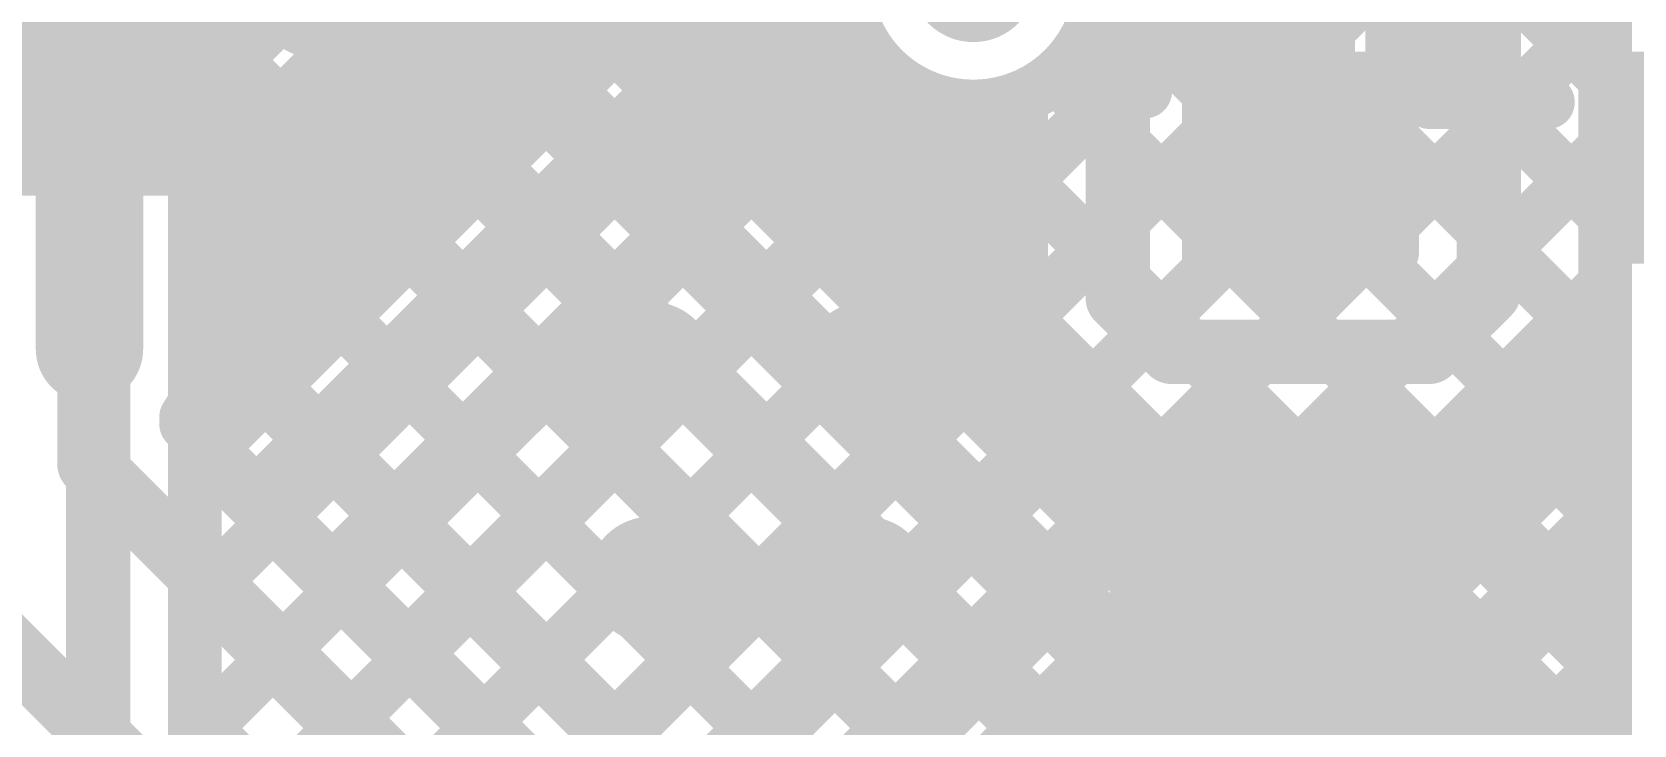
# Model space of a CAD drawing. Header units: millimetres. Extents: x -0.33 to 3.26, y -0.12 to 2.83.
# Drawn here: x 0.6867 to 0.985, y 1.536 to 1.6651 of the extents above; entities that cross this region are included whole.
import ezdxf

# ---------------------------------------------------------------- set-up
doc = ezdxf.new("R2010")
doc.units = ezdxf.units.MM
doc.header["$MEASUREMENT"] = 0
for name, color, linetype in [('BottomLayer', 5, 'Continuous'), ('BottomOverlay', 54, 'Continuous'), ('BottomPaste', 16, 'Continuous'), ('BottomSolder', 6, 'Continuous'), ('TopLayer', 1, 'Continuous'), ('ViaHoleLayer', 16, 'Continuous')]:
    doc.layers.add(name, color=color, linetype=linetype)
doc.styles.add('Arial', font='', dxfattribs={"height": 0.2})
doc.styles.get('Arial').set_extended_font_data('Arial')

# ---------------------------------------------------------------- blocks, each defined once
blk = doc.blocks.new('SOT23_3_B_150')
at = {"layer": 'BottomLayer'}
for points in [[(-0.02166, 0.02657), (-0.05316, 0.02657), (-0.05316, 0.05807), (-0.02166, 0.05807)], [(0.05314, 0.02657), (0.02165, 0.02657), (0.02165, 0.05807), (0.05314, 0.05807)], [(0.01574, -0.05807), (-0.01575, -0.05807), (-0.01575, -0.02657), (0.01574, -0.02657)]]:
    blk.add_hatch(color=5, dxfattribs=at).paths.add_polyline_path(points)
at = {"layer": 'BottomPaste'}
for points in [[(-0.02166, 0.02657), (-0.05316, 0.02657), (-0.05316, 0.05807), (-0.02166, 0.05807)], [(0.05314, 0.02657), (0.02165, 0.02657), (0.02165, 0.05807), (0.05314, 0.05807)], [(0.01574, -0.05807), (-0.01575, -0.05807), (-0.01575, -0.02657), (0.01574, -0.02657)]]:
    blk.add_hatch(color=16, dxfattribs=at).paths.add_polyline_path(points)
at = {"layer": 'BottomSolder'}
for points in [[(-0.01766, 0.02257), (-0.05716, 0.02257), (-0.05716, 0.06207), (-0.01766, 0.06207)], [(0.05714, 0.02257), (0.01765, 0.02257), (0.01765, 0.06207), (0.05714, 0.06207)], [(0.01974, -0.06207), (-0.01975, -0.06207), (-0.01975, -0.02257), (0.01974, -0.02257)]]:
    blk.add_hatch(color=6, dxfattribs=at).paths.add_polyline_path(points)
at = {"layer": 'BottomOverlay'}
for points, const_width in [([(-0.06409, 0.068, 1), (-0.07393, 0.068, 1)], 0.00984), ([(-0.07639, 0.068, 1), (-0.07147, 0.068, 1)], 0.00492), ([(-0.06655, 0.068, 1), (-0.06162, 0.068, 1)], 0.00492), ([(-0.01351, 0.032, 1), (-0.00851, 0.032, 1)], 0.005), ([(0.00849, 0.032, 1), (0.01349, 0.032, 1)], 0.005), ([(-0.06651, 0.03, 1), (-0.06151, 0.03, 1)], 0.005), ([(0.06149, 0.03, 1), (0.06649, 0.03, 1)], 0.005), ([(0.02649, -0.031, 1), (0.03149, -0.031, 1)], 0.005), ([(0.06149, -0.031, 1), (0.06649, -0.031, 1)], 0.005), ([(0.06149, -0.031, 1), (0.06649, -0.031, 1)], 0.005), ([(-0.06651, -0.032, 1), (-0.06151, -0.032, 1)], 0.005), ([(-0.06651, -0.032, 1), (-0.06151, -0.032, 1)], 0.005), ([(-0.03151, -0.032, 1), (-0.02651, -0.032, 1)], 0.005)]:
    blk.add_lwpolyline(points, format="xyb", close=True, dxfattribs=dict(at, const_width=const_width))
at = {"layer": 'BottomOverlay', "const_width": 0.01}
for points in [[(0.01099, 0.032), (-0.01101, 0.032)], [(-0.06401, 0.03), (-0.06401, -0.032)], [(0.06399, 0.03), (0.06399, -0.031)], [(0.06399, -0.031), (0.02899, -0.031)], [(-0.02901, -0.032), (-0.06401, -0.032)]]:
    blk.add_lwpolyline(points, dxfattribs=at)
blk = doc.blocks.new('SOT23_3_B_156')
at = {"layer": 'BottomLayer'}
for points in [[(-0.02166, 0.02657), (-0.05316, 0.02657), (-0.05316, 0.05807), (-0.02166, 0.05807)], [(0.05314, 0.02657), (0.02165, 0.02657), (0.02165, 0.05807), (0.05314, 0.05807)], [(0.01574, -0.05807), (-0.01575, -0.05807), (-0.01575, -0.02657), (0.01574, -0.02657)]]:
    blk.add_hatch(color=5, dxfattribs=at).paths.add_polyline_path(points)
at = {"layer": 'BottomPaste'}
for points in [[(-0.02166, 0.02657), (-0.05316, 0.02657), (-0.05316, 0.05807), (-0.02166, 0.05807)], [(0.05314, 0.02657), (0.02165, 0.02657), (0.02165, 0.05807), (0.05314, 0.05807)], [(0.01574, -0.05807), (-0.01575, -0.05807), (-0.01575, -0.02657), (0.01574, -0.02657)]]:
    blk.add_hatch(color=16, dxfattribs=at).paths.add_polyline_path(points)
at = {"layer": 'BottomSolder'}
for points in [[(-0.01766, 0.02257), (-0.05716, 0.02257), (-0.05716, 0.06207), (-0.01766, 0.06207)], [(0.05714, 0.02257), (0.01765, 0.02257), (0.01765, 0.06207), (0.05714, 0.06207)], [(0.01974, -0.06207), (-0.01975, -0.06207), (-0.01975, -0.02257), (0.01974, -0.02257)]]:
    blk.add_hatch(color=6, dxfattribs=at).paths.add_polyline_path(points)
at = {"layer": 'BottomOverlay'}
for points, const_width in [([(-0.06409, 0.068, 1), (-0.07393, 0.068, 1)], 0.00984), ([(-0.07639, 0.068, 1), (-0.07147, 0.068, 1)], 0.00492), ([(-0.06655, 0.068, 1), (-0.06162, 0.068, 1)], 0.00492), ([(-0.01351, 0.032, 1), (-0.00851, 0.032, 1)], 0.005), ([(0.00849, 0.032, 1), (0.01349, 0.032, 1)], 0.005), ([(-0.06651, 0.03, 1), (-0.06151, 0.03, 1)], 0.005), ([(0.06149, 0.03, 1), (0.06649, 0.03, 1)], 0.005), ([(0.02649, -0.031, 1), (0.03149, -0.031, 1)], 0.005), ([(0.06149, -0.031, 1), (0.06649, -0.031, 1)], 0.005), ([(0.06149, -0.031, 1), (0.06649, -0.031, 1)], 0.005), ([(-0.06651, -0.032, 1), (-0.06151, -0.032, 1)], 0.005), ([(-0.06651, -0.032, 1), (-0.06151, -0.032, 1)], 0.005), ([(-0.03151, -0.032, 1), (-0.02651, -0.032, 1)], 0.005)]:
    blk.add_lwpolyline(points, format="xyb", close=True, dxfattribs=dict(at, const_width=const_width))
at = {"layer": 'BottomOverlay', "const_width": 0.01}
for points in [[(0.01099, 0.032), (-0.01101, 0.032)], [(-0.06401, 0.03), (-0.06401, -0.032)], [(0.06399, 0.03), (0.06399, -0.031)], [(0.06399, -0.031), (0.02899, -0.031)], [(-0.02901, -0.032), (-0.06401, -0.032)]]:
    blk.add_lwpolyline(points, dxfattribs=at)

msp = doc.modelspace()

# ---------------------------------------------------------------- hatches: boundary and pattern name
at = {"layer": 'BottomLayer'}
h = msp.add_hatch(color=5, dxfattribs=at)
edge = h.paths.add_edge_path()
edge.add_arc((0.862, 1.675), 0.01181, 0, 360)
h = msp.add_hatch(color=5, dxfattribs=at)
edge = h.paths.add_edge_path()
edge.add_arc((0.802, 1.642), 0.01181, 0, 360)
h = msp.add_hatch(color=5, dxfattribs=at)
edge = h.paths.add_edge_path()
edge.add_arc((0.842, 1.643), 0.01181, 0, 360)
h = msp.add_hatch(color=5, dxfattribs=at)
edge = h.paths.add_edge_path()
edge.add_arc((0.802, 1.603), 0.01181, 0, 360)
h = msp.add_hatch(color=5, dxfattribs=at)
edge = h.paths.add_edge_path()
edge.add_arc((0.842, 1.603), 0.01181, 0, 360)
h = msp.add_hatch(color=5, dxfattribs=at)
edge = h.paths.add_edge_path()
edge.add_arc((0.939, 1.564), 0.01181, 0, 360)
h = msp.add_hatch(color=5, dxfattribs=at)
edge = h.paths.add_edge_path()
edge.add_arc((0.802, 1.563), 0.01181, 0, 360)
h = msp.add_hatch(color=5, dxfattribs=at)
edge = h.paths.add_edge_path()
edge.add_arc((0.842, 1.563), 0.01181, 0, 360)
h = msp.add_hatch(color=5, dxfattribs=at)
edge = h.paths.add_edge_path()
edge.add_arc((0.899, 1.563), 0.01181, 0, 360)
at = {"layer": 'TopLayer'}
h = msp.add_hatch(color=1, dxfattribs=at)
edge = h.paths.add_edge_path()
edge.add_arc((0.862, 1.675), 0.01181, 0, 360)
h = msp.add_hatch(color=1, dxfattribs=at)
edge = h.paths.add_edge_path()
edge.add_arc((0.802, 1.642), 0.01181, 0, 360)
h = msp.add_hatch(color=1, dxfattribs=at)
edge = h.paths.add_edge_path()
edge.add_arc((0.842, 1.643), 0.01181, 0, 360)
h = msp.add_hatch(color=1, dxfattribs=at)
edge = h.paths.add_edge_path()
edge.add_arc((0.802, 1.603), 0.01181, 0, 360)
h = msp.add_hatch(color=1, dxfattribs=at)
edge = h.paths.add_edge_path()
edge.add_arc((0.842, 1.603), 0.01181, 0, 360)
h = msp.add_hatch(color=1, dxfattribs=at)
edge = h.paths.add_edge_path()
edge.add_arc((0.939, 1.564), 0.01181, 0, 360)
h = msp.add_hatch(color=1, dxfattribs=at)
edge = h.paths.add_edge_path()
edge.add_arc((0.802, 1.563), 0.01181, 0, 360)
h = msp.add_hatch(color=1, dxfattribs=at)
edge = h.paths.add_edge_path()
edge.add_arc((0.842, 1.563), 0.01181, 0, 360)
h = msp.add_hatch(color=1, dxfattribs=at)
edge = h.paths.add_edge_path()
edge.add_arc((0.899, 1.563), 0.01181, 0, 360)
at = {"layer": 'ViaHoleLayer'}
h = msp.add_hatch(color=16, dxfattribs=at)
edge = h.paths.add_edge_path()
edge.add_arc((0.802, 1.642), 0.00787, 0, 360)
h = msp.add_hatch(color=16, dxfattribs=at)
edge = h.paths.add_edge_path()
edge.add_arc((0.842, 1.643), 0.00787, 0, 360)
h = msp.add_hatch(color=16, dxfattribs=at)
edge = h.paths.add_edge_path()
edge.add_arc((0.802, 1.603), 0.00787, 0, 360)
h = msp.add_hatch(color=16, dxfattribs=at)
edge = h.paths.add_edge_path()
edge.add_arc((0.842, 1.603), 0.00787, 0, 360)
h = msp.add_hatch(color=16, dxfattribs=at)
edge = h.paths.add_edge_path()
edge.add_arc((0.802, 1.563), 0.00787, 0, 360)
h = msp.add_hatch(color=16, dxfattribs=at)
edge = h.paths.add_edge_path()
edge.add_arc((0.842, 1.563), 0.00787, 0, 360)
h = msp.add_hatch(color=16, dxfattribs=at)
edge = h.paths.add_edge_path()
edge.add_arc((0.899, 1.563), 0.00787, 0, 360)
h = msp.add_hatch(color=16, dxfattribs=at)
edge = h.paths.add_edge_path()
edge.add_arc((0.939, 1.564), 0.00787, 0, 360)

# ---------------------------------------------------------------- linework, layer by layer
at = {"layer": 'BottomLayer'}
for points, const_width in [([(0.72515, 1.66053), (0.85709, 1.79247)], 0.01), ([(0.6974, 1.65435), (0.6974, 1.77635)], 0.02), ([(0.72515, 1.77233), (0.87091, 1.62656)], 0.01), ([(0.9206, 1.64168), (0.9206, 1.76368)], 0.025), ([(0.72059, 1.74861), (0.97137, 1.49782)], 0.01), ([(0.72515, 1.63225), (0.83862, 1.74571)], 0.01), ([(0.88891, 1.6155), (0.88891, 1.7315)], 0.012), ([(0.90691, 1.6235), (0.90691, 1.7315)], 0.01), ([(0.95801, 1.61659), (0.95801, 1.72632)], 0.012), ([(0.7194, 1.72151), (0.95723, 1.48368)], 0.01), ([(0.71679, 1.5956), (0.83862, 1.71743)], 0.01), ([(0.94001, 1.62405), (0.94001, 1.69857)], 0.01), ([(0.7194, 1.69322), (0.94308, 1.46954)], 0.01), ([(0.72846, 1.57899), (0.83862, 1.68915)], 0.01), ([(0.72515, 1.62661), (0.72515, 1.6821)], 0.01), ([(0.90691, 1.6443), (0.94001, 1.6774)], 0.01), ([(0.90691, 1.67542), (0.94001, 1.64232)], 0.01), ([(0.74261, 1.56485), (0.84119, 1.66343)], 0.01), ([(0.6974, 1.606), (0.6974, 1.65435)], 0.02), ([(0.72515, 1.65919), (0.92485, 1.45949)], 0.01), ([(0.75675, 1.55071), (0.85763, 1.65159)], 0.01), ([(0.87091, 1.6155), (0.87091, 1.65292)], 0.01), ([(0.91439, 1.6235), (0.94001, 1.64911)], 0.01), ([(0.90691, 1.64713), (0.93054, 1.6235)], 0.01), ([(0.77089, 1.53657), (0.87091, 1.63659)], 0.01), ([(0.71951, 1.62661), (0.72515, 1.63225)], 0.01), ([(0.72515, 1.6309), (0.91743, 1.43863)], 0.01), ([(0.7194, 1.62661), (0.72515, 1.62661)], 0.01), ([(0.7194, 1.606), (0.7194, 1.62661)], 0.01), ([(0.90691, 1.6235), (0.93946, 1.6235)], 0.01), ([(0.88891, 1.6155), (0.89891, 1.6055)], 0.012), ([(0.94691, 1.6055), (0.95801, 1.61659)], 0.012), ([(0.97741, 1.50386), (0.97741, 1.61393)], 0.01), ([(0.78503, 1.52242), (0.87199, 1.60938)], 0.01), ([(0.6974, 1.5846), (0.6974, 1.606)], 0.012), ([(0.7194, 1.60837), (0.90777, 1.42)], 0.01), ([(0.89891, 1.6055), (0.94691, 1.6055)], 0.012), ([(0.974, 1.60833), (0.97741, 1.60492)], 0.01), ([(0.95966, 1.5928), (0.97071, 1.60384)], 0.01), ([(0.8416, 1.46586), (0.97741, 1.60166)], 0.01), ([(0.87621, 1.60275), (0.88616, 1.5928)], 0.01), ([(0.7154, 1.59205), (0.88746, 1.42)], 0.01), ([(0.79917, 1.50828), (0.88492, 1.59403)], 0.01), ([(0.96046, 1.59359), (0.97741, 1.57664)], 0.01), ([(0.647, 1.586), (0.871, 1.362)], 0.012), ([(0.6974, 1.5846), (0.88, 1.402)], 0.012), ([(0.81332, 1.49414), (0.90668, 1.5875)], 0.01), ([(0.82746, 1.48), (0.93496, 1.5875)], 0.01), ([(0.89891, 1.5875), (0.94691, 1.5875)], 0.01), ([(0.90998, 1.5875), (0.97741, 1.52007)], 0.01), ([(0.93826, 1.5875), (0.97741, 1.54835)], 0.01), ([(0.85574, 1.45171), (0.97741, 1.57338)], 0.01), ([(0.86988, 1.43757), (0.97741, 1.54509)], 0.01)]:
    msp.add_lwpolyline(points, dxfattribs=dict(at, const_width=const_width))
at = {"layer": 'BottomLayer', "const_width": 0.01}
for points in [[(0.87091, 1.65292, -0.65497), (0.83976, 1.6835)], [(0.87618, 1.60277, -0.198912), (0.87091, 1.6155)], [(0.87621, 1.60275, -0.199396), (0.87091, 1.6155)], [(0.97581, 1.61393, -0.16103), (0.97071, 1.60384)], [(0.97581, 1.61393, -0.160552), (0.97073, 1.60387)], [(0.7194, 1.606, -0.154347), (0.7154, 1.59335)], [(0.89891, 1.5875, -0.199396), (0.88616, 1.5928)], [(0.89891, 1.5875, -0.198912), (0.88618, 1.59277)], [(0.95966, 1.5928, -0.199396), (0.94691, 1.5875)], [(0.95964, 1.59277, -0.198912), (0.94691, 1.5875)]]:
    msp.add_lwpolyline(points, format="xyb", dxfattribs=at)
at = {"layer": 'BottomLayer'}
for points, const_width in [([(0.83869, 1.66343, 1), (0.84369, 1.66343, 1)], 0.005), ([(0.72265, 1.66053, 1), (0.72765, 1.66053, 1)], 0.005), ([(0.6924, 1.65435, 1), (0.7024, 1.65435, 1)], 0.01), ([(0.6924, 1.65435, 1), (0.7024, 1.65435, 1)], 0.01), ([(0.72265, 1.65919, 1), (0.72765, 1.65919, 1)], 0.005), ([(0.85513, 1.65159, 1), (0.86013, 1.65159, 1)], 0.005), ([(0.86841, 1.65292, 1), (0.87341, 1.65292, 1)], 0.005), ([(0.86841, 1.65292, 1), (0.87341, 1.65292, 1)], 0.005), ([(0.91435, 1.64168, 1), (0.92685, 1.64168, 1)], 0.0125), ([(0.93751, 1.64911, 1), (0.94251, 1.64911, 1)], 0.005), ([(0.90441, 1.64713, 1), (0.90941, 1.64713, 1)], 0.005), ([(0.90441, 1.6443, 1), (0.90941, 1.6443, 1)], 0.005), ([(0.93751, 1.64232, 1), (0.94251, 1.64232, 1)], 0.005), ([(0.86841, 1.63659, 1), (0.87341, 1.63659, 1)], 0.005), ([(0.72265, 1.63225, 1), (0.72765, 1.63225, 1)], 0.005), ([(0.72265, 1.63225, 1), (0.72765, 1.63225, 1)], 0.005), ([(0.72265, 1.6309, 1), (0.72765, 1.6309, 1)], 0.005), ([(0.7169, 1.62661, 1), (0.7219, 1.62661, 1)], 0.005), ([(0.7169, 1.62661, 1), (0.7219, 1.62661, 1)], 0.005), ([(0.71701, 1.62661, 1), (0.72201, 1.62661, 1)], 0.005), ([(0.72265, 1.62661, 1), (0.72765, 1.62661, 1)], 0.005), ([(0.72265, 1.62661, 1), (0.72765, 1.62661, 1)], 0.005), ([(0.86841, 1.62656, 1), (0.87341, 1.62656, 1)], 0.005), ([(0.93751, 1.62405, 1), (0.94251, 1.62405, 1)], 0.005), ([(0.90441, 1.6235, 1), (0.90941, 1.6235, 1)], 0.005), ([(0.90441, 1.6235, 1), (0.90941, 1.6235, 1)], 0.005), ([(0.91189, 1.6235, 1), (0.91689, 1.6235, 1)], 0.005), ([(0.92804, 1.6235, 1), (0.93304, 1.6235, 1)], 0.005), ([(0.93696, 1.6235, 1), (0.94196, 1.6235, 1)], 0.005), ([(0.86841, 1.6155, 1), (0.87341, 1.6155, 1)], 0.005), ([(0.86841, 1.6155, 1), (0.87341, 1.6155, 1)], 0.005), ([(0.86841, 1.6155, 1), (0.87341, 1.6155, 1)], 0.005), ([(0.88591, 1.6155, 1), (0.89191, 1.6155, 1)], 0.006), ([(0.88591, 1.6155, 1), (0.89191, 1.6155, 1)], 0.006), ([(0.95501, 1.61659, 1), (0.96101, 1.61659, 1)], 0.006), ([(0.95501, 1.61659, 1), (0.96101, 1.61659, 1)], 0.006), ([(0.97331, 1.61393, 1), (0.97831, 1.61393, 1)], 0.005), ([(0.97331, 1.61393, 1), (0.97831, 1.61393, 1)], 0.005), ([(0.97491, 1.61393, 1), (0.97991, 1.61393, 1)], 0.005), ([(0.6924, 1.606, 1), (0.7024, 1.606, 1)], 0.01), ([(0.86949, 1.60938, 1), (0.87449, 1.60938, 1)], 0.005), ([(0.6944, 1.606, 1), (0.7004, 1.606, 1)], 0.006), ([(0.7169, 1.60837, 1), (0.7219, 1.60837, 1)], 0.005), ([(0.89591, 1.6055, 1), (0.90191, 1.6055, 1)], 0.006), ([(0.89591, 1.6055, 1), (0.90191, 1.6055, 1)], 0.006), ([(0.94391, 1.6055, 1), (0.94991, 1.6055, 1)], 0.006), ([(0.94391, 1.6055, 1), (0.94991, 1.6055, 1)], 0.006), ([(0.9715, 1.60833, 1), (0.9765, 1.60833, 1)], 0.005), ([(0.7169, 1.606, 1), (0.7219, 1.606, 1)], 0.005), ([(0.7169, 1.606, 1), (0.7219, 1.606, 1)], 0.005), ([(0.96821, 1.60384, 1), (0.97321, 1.60384, 1)], 0.005), ([(0.96821, 1.60384, 1), (0.97321, 1.60384, 1)], 0.005), ([(0.96823, 1.60387, 1), (0.97323, 1.60387, 1)], 0.005), ([(0.97491, 1.60492, 1), (0.97991, 1.60492, 1)], 0.005), ([(0.87368, 1.60277, 1), (0.87868, 1.60277, 1)], 0.005), ([(0.87371, 1.60275, 1), (0.87871, 1.60275, 1)], 0.005), ([(0.87371, 1.60275, 1), (0.87871, 1.60275, 1)], 0.005), ([(0.97491, 1.60166, 1), (0.97991, 1.60166, 1)], 0.005), ([(0.71429, 1.5956, 1), (0.71929, 1.5956, 1)], 0.005), ([(0.7129, 1.59335, 1), (0.7179, 1.59335, 1)], 0.005), ([(0.7129, 1.59205, 1), (0.7179, 1.59205, 1)], 0.005), ([(0.88242, 1.59403, 1), (0.88742, 1.59403, 1)], 0.005), ([(0.88366, 1.5928, 1), (0.88866, 1.5928, 1)], 0.005), ([(0.88366, 1.5928, 1), (0.88866, 1.5928, 1)], 0.005), ([(0.88368, 1.59277, 1), (0.88868, 1.59277, 1)], 0.005), ([(0.95714, 1.59277, 1), (0.96214, 1.59277, 1)], 0.005), ([(0.95716, 1.5928, 1), (0.96216, 1.5928, 1)], 0.005), ([(0.95716, 1.5928, 1), (0.96216, 1.5928, 1)], 0.005), ([(0.95796, 1.59359, 1), (0.96296, 1.59359, 1)], 0.005), ([(0.6944, 1.5846, 1), (0.7004, 1.5846, 1)], 0.006), ([(0.6944, 1.5846, 1), (0.7004, 1.5846, 1)], 0.006), ([(0.89641, 1.5875, 1), (0.90141, 1.5875, 1)], 0.005), ([(0.89641, 1.5875, 1), (0.90141, 1.5875, 1)], 0.005), ([(0.89641, 1.5875, 1), (0.90141, 1.5875, 1)], 0.005), ([(0.90418, 1.5875, 1), (0.90918, 1.5875, 1)], 0.005), ([(0.90748, 1.5875, 1), (0.91248, 1.5875, 1)], 0.005), ([(0.93246, 1.5875, 1), (0.93746, 1.5875, 1)], 0.005), ([(0.93576, 1.5875, 1), (0.94076, 1.5875, 1)], 0.005), ([(0.94441, 1.5875, 1), (0.94941, 1.5875, 1)], 0.005), ([(0.94441, 1.5875, 1), (0.94941, 1.5875, 1)], 0.005), ([(0.94441, 1.5875, 1), (0.94941, 1.5875, 1)], 0.005), ([(0.72596, 1.57899, 1), (0.73096, 1.57899, 1)], 0.005), ([(0.97491, 1.57664, 1), (0.97991, 1.57664, 1)], 0.005), ([(0.97491, 1.57338, 1), (0.97991, 1.57338, 1)], 0.005), ([(0.74011, 1.56485, 1), (0.74511, 1.56485, 1)], 0.005), ([(0.75425, 1.55071, 1), (0.75925, 1.55071, 1)], 0.005), ([(0.97491, 1.54835, 1), (0.97991, 1.54835, 1)], 0.005), ([(0.97491, 1.54509, 1), (0.97991, 1.54509, 1)], 0.005), ([(0.76839, 1.53657, 1), (0.77339, 1.53657, 1)], 0.005)]:
    msp.add_lwpolyline(points, format="xyb", close=True, dxfattribs=dict(at, const_width=const_width))
at = {"layer": 'TopLayer'}
for points, const_width in [([(0.699, 1.24053), (0.699, 2.024)], 0.012), ([(0.717, 1.25611), (0.717, 2.00841)], 0.01), ([(0.97967, 1.22833), (0.97967, 2.00291)], 0.01), ([(0.85, 1.78606), (0.97967, 1.65639)], 0.01), ([(0.717, 1.76633), (0.97967, 1.50366)], 0.01), ([(0.85, 1.76061), (0.97967, 1.63094)], 0.01), ([(0.717, 1.66086), (0.814, 1.75786)], 0.01), ([(0.717, 1.48267), (0.97967, 1.74534)], 0.01), ([(0.717, 1.74087), (0.97967, 1.4782)], 0.01), ([(0.85, 1.73515), (0.97967, 1.60548)], 0.01), ([(0.717, 1.63541), (0.814, 1.73241)], 0.01), ([(0.717, 1.45722), (0.97967, 1.71989)], 0.01), ([(0.717, 1.71541), (0.97967, 1.45275)], 0.01), ([(0.717, 1.60995), (0.814, 1.70695)], 0.01), ([(0.717, 1.43176), (0.97967, 1.69443)], 0.01), ([(0.717, 1.5845), (0.82302, 1.69052)], 0.01), ([(0.717, 1.68996), (0.94115, 1.46581)], 0.01), ([(0.717, 1.55904), (0.83575, 1.67779)], 0.01), ([(0.88579, 1.67391), (0.97967, 1.58003)], 0.01), ([(0.717, 1.40631), (0.97967, 1.66897)], 0.01), ([(0.717, 1.6645), (0.92343, 1.45807)], 0.01), ([(0.717, 1.53359), (0.84347, 1.66005)], 0.01), ([(0.8774, 1.65684), (0.97967, 1.55457)], 0.01), ([(0.717, 1.50813), (0.86013, 1.65126)], 0.01), ([(0.85708, 1.6517), (0.97967, 1.52911)], 0.01), ([(0.717, 1.38085), (0.97967, 1.64352)], 0.01), ([(0.717, 1.63905), (0.91743, 1.43862)], 0.01), ([(0.717, 1.35539), (0.97967, 1.61806)], 0.01), ([(0.717, 1.61359), (0.923, 1.40759)], 0.01), ([(0.717, 1.32994), (0.97967, 1.59261)], 0.01), ([(0.717, 1.58814), (0.923, 1.38214)], 0.01), ([(0.717, 1.30448), (0.97967, 1.56715)], 0.01), ([(0.717, 1.56268), (0.923, 1.35668)], 0.01), ([(0.717, 1.27903), (0.97967, 1.5417)], 0.01), ([(0.717, 1.53722), (0.923, 1.33122)], 0.01)]:
    msp.add_lwpolyline(points, dxfattribs=dict(at, const_width=const_width))
at = {"layer": 'TopLayer', "const_width": 0.01}
msp.add_lwpolyline([(0.88581, 1.675, -1.007432), (0.83819, 1.67535)], format="xyb", dxfattribs=at)
at = {"layer": 'TopLayer', "const_width": 0.005}
for points in [[(0.97717, 1.66897, 1), (0.98217, 1.66897, 1)], [(0.7145, 1.6645, 1), (0.7195, 1.6645, 1)], [(0.7145, 1.66086, 1), (0.7195, 1.66086, 1)], [(0.84097, 1.66005, 1), (0.84597, 1.66005, 1)], [(0.8749, 1.65684, 1), (0.8799, 1.65684, 1)], [(0.97717, 1.65639, 1), (0.98217, 1.65639, 1)], [(0.85458, 1.6517, 1), (0.85958, 1.6517, 1)], [(0.85763, 1.65126, 1), (0.86263, 1.65126, 1)], [(0.97717, 1.64352, 1), (0.98217, 1.64352, 1)], [(0.7145, 1.63905, 1), (0.7195, 1.63905, 1)], [(0.7145, 1.63541, 1), (0.7195, 1.63541, 1)], [(0.97717, 1.63094, 1), (0.98217, 1.63094, 1)], [(0.97717, 1.61806, 1), (0.98217, 1.61806, 1)], [(0.7145, 1.61359, 1), (0.7195, 1.61359, 1)], [(0.7145, 1.60995, 1), (0.7195, 1.60995, 1)], [(0.97717, 1.60548, 1), (0.98217, 1.60548, 1)], [(0.97717, 1.59261, 1), (0.98217, 1.59261, 1)], [(0.7145, 1.58814, 1), (0.7195, 1.58814, 1)], [(0.7145, 1.5845, 1), (0.7195, 1.5845, 1)], [(0.97717, 1.58003, 1), (0.98217, 1.58003, 1)], [(0.97717, 1.56715, 1), (0.98217, 1.56715, 1)], [(0.7145, 1.56268, 1), (0.7195, 1.56268, 1)], [(0.7145, 1.55904, 1), (0.7195, 1.55904, 1)], [(0.97717, 1.55457, 1), (0.98217, 1.55457, 1)], [(0.97717, 1.5417, 1), (0.98217, 1.5417, 1)], [(0.7145, 1.53722, 1), (0.7195, 1.53722, 1)], [(0.7145, 1.53359, 1), (0.7195, 1.53359, 1)]]:
    msp.add_lwpolyline(points, format="xyb", close=True, dxfattribs=at)

# ---------------------------------------------------------------- block references
at = {"rotation": 180}
for name, p in [('SOT23_3_B_150', (0.65999, 1.69668)), ('SOT23_3_B_156', (0.958, 1.684))]:
    msp.add_blockref(name, p, dxfattribs=at)

# ---------------------------------------------------------------- texts
at = {"layer": 'BottomOverlay', "style": 'Arial', "text_generation_flag": 2}
msp.add_text('Q71', height=0.04, rotation=270, dxfattribs=at).set_placement((0.7394, 1.63968))

doc.saveas('drawing.dxf')
